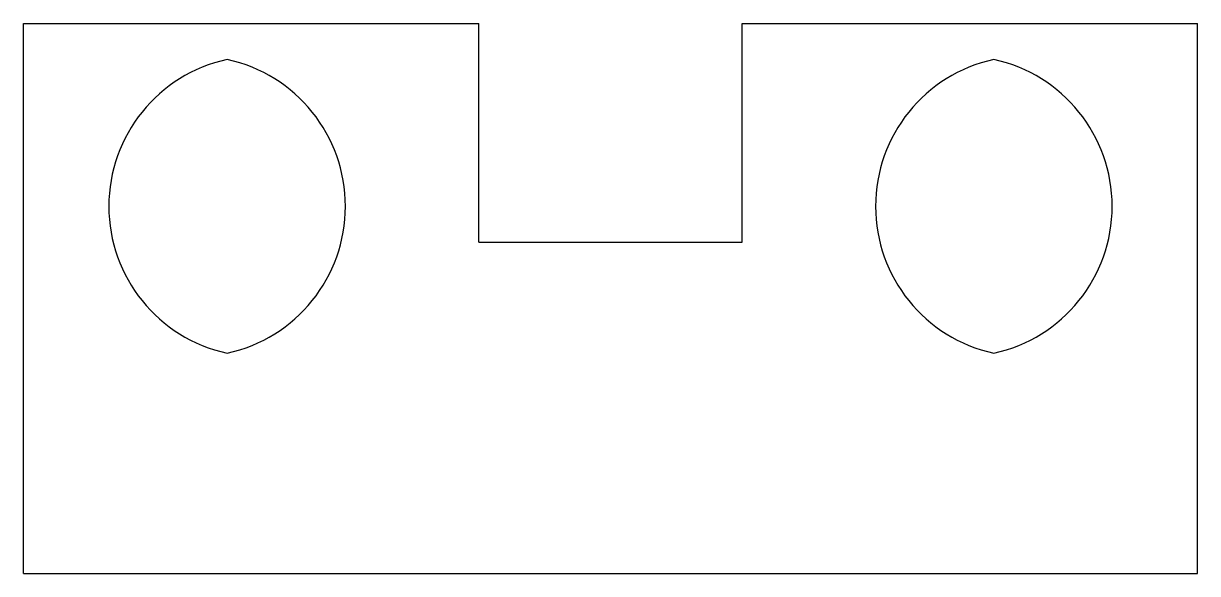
# Model space of a CAD drawing. Header units: millimetres. Extents: x 0 to 196, y 0 to 92.
import ezdxf

# ---------------------------------------------------------------- set-up
doc = ezdxf.new("R2010")
doc.units = ezdxf.units.MM
doc.layers.add('flat', color=7, linetype='CONTINUOUS')

msp = doc.modelspace()

# ---------------------------------------------------------------- linework, layer by layer
at = {"layer": 'flat'}
for p, q in [((0, 0), (0, 91.75)), ((0, 91.75), (76, 91.75)), ((76, 55.25), (76, 91.75)), ((120, 91.75), (196, 91.75)), ((120, 55.25), (120, 91.75)), ((196, 0), (196, 91.75)), ((76, 55.25), (120, 55.25)), ((0, 0), (196, 0))]:
    msp.add_line(p, q, dxfattribs=at)
for centre, start, end in [((39.32, 61.25), 102.2539, -102.2539), ((28.68, 61.25), 0, 77.7461), ((167.32, 61.25), 102.2539, -102.2539), ((156.68, 61.25), 0, 77.7461), ((28.68, 61.25), -77.7461, 0), ((156.68, 61.25), -77.7461, 0)]:
    msp.add_arc(centre, 25.07, start, end, dxfattribs=at)

doc.saveas('drawing.dxf')
